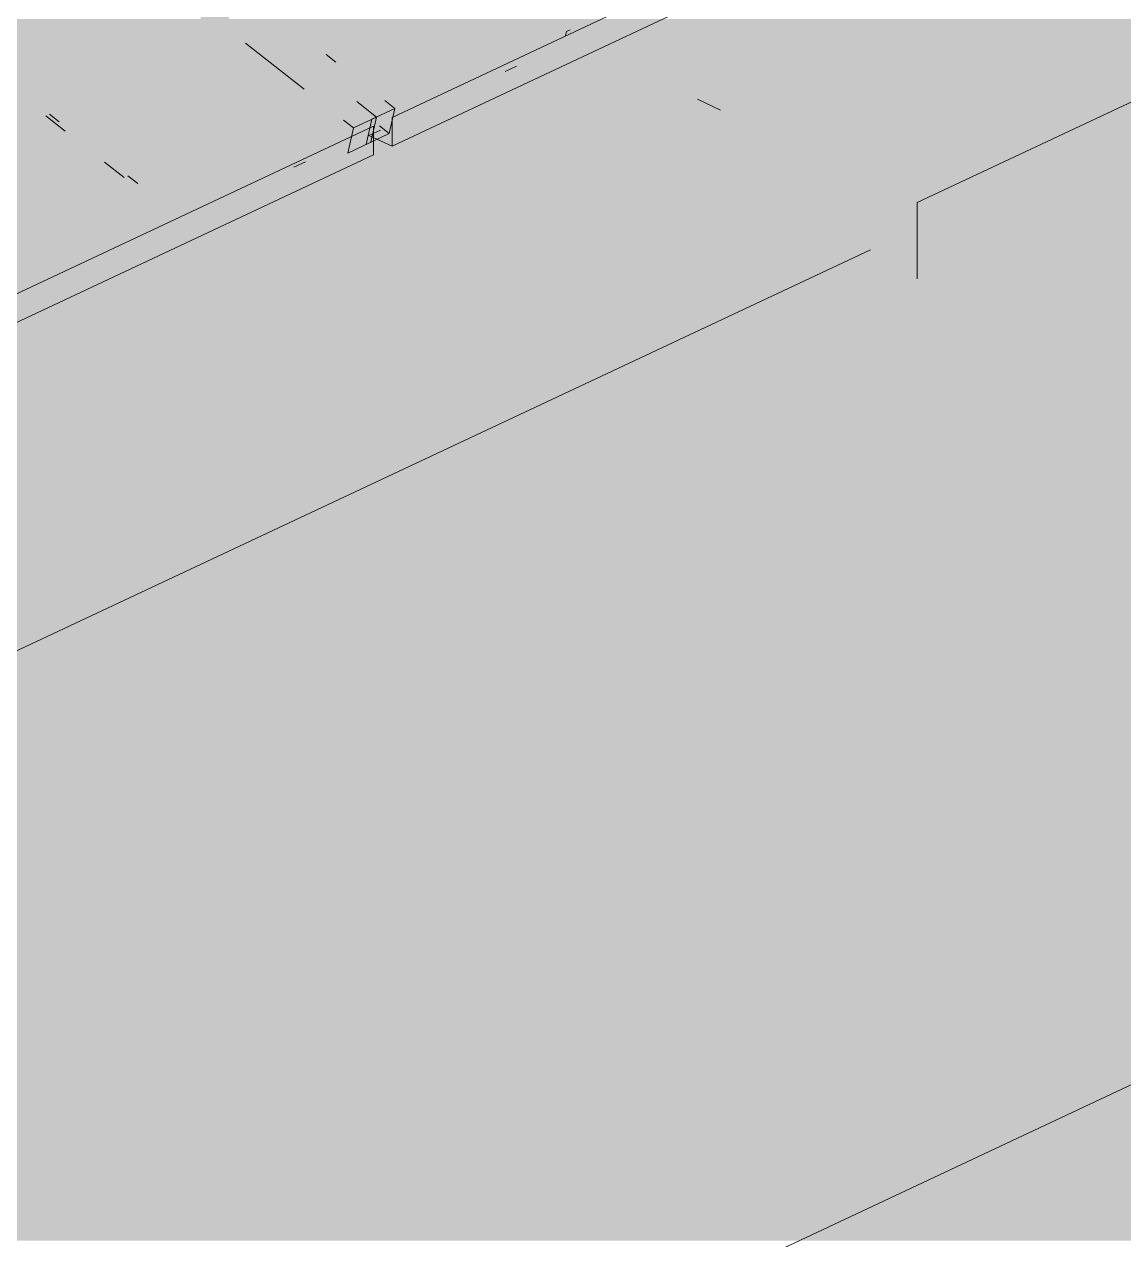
# Model space of a CAD drawing. Header units: millimetres. Extents: x 5 to 1315, y 5 to 292.
# Drawn here: x 1206.563 to 1210.294, y 80.497 to 84.62 of the extents above; entities that cross this region are included whole.
import ezdxf

# ---------------------------------------------------------------- set-up
doc = ezdxf.new("R2010")
doc.units = ezdxf.units.MM
doc.layers.add('EXISTING', color=7, linetype='Continuous')
doc.layers.add('IMAGES', color=7, linetype='Continuous')

# ---------------------------------------------------------------- blocks, each defined once
blk = doc.blocks.new('SHEET_03')
at = {"layer": 'EXISTING', "color": 250, "lineweight": 9}
for p, q in [((263.2288, 58.9151), (329.7311, 90.136)), ((307.8109, 84.3044), (311.6251, 86.095)), ((307.8109, 84.2069), (309.5446, 85.0208)), ((309.5931, 84.0162), (310.9669, 84.6611)), ((308.4028, 84.5958), (308.3998, 84.5821)), ((308.4153, 84.6017), (308.4028, 84.5958)), ((307.3133, 84.5568), (307.5133, 84.3999)), ((307.6205, 84.492), (307.5871, 84.5181)), ((308.1952, 84.4606), (308.2337, 84.4787)), ((308.8474, 84.3663), (308.9259, 84.3295)), ((307.758, 84.3057), (307.6913, 84.358)), ((307.8204, 84.335), (307.7424, 84.2984)), ((307.8204, 84.335), (307.7871, 84.3612)), ((307.8013, 84.2495), (307.8204, 84.335)), ((306.6357, 84.3097), (306.7024, 84.2573)), ((306.6815, 84.2894), (306.6482, 84.3155)), ((307.6466, 84.2952), (307.6799, 84.2691)), ((307.758, 84.3057), (307.6799, 84.2691)), ((307.7424, 84.2984), (307.7233, 84.2129)), ((307.7389, 84.2202), (307.758, 84.3057)), ((307.8109, 84.2069), (307.8109, 84.3044)), ((303.9342, 82.4844), (307.7484, 84.275)), ((307.6799, 84.2691), (307.6608, 84.1835)), ((307.7233, 84.2129), (307.8013, 84.2495)), ((307.7328, 84.2435), (307.7713, 84.2616)), ((307.7328, 84.2435), (307.8109, 84.2069)), ((307.7484, 84.275), (307.7484, 84.1776)), ((307.768, 84.2757), (307.8013, 84.2495)), ((307.6608, 84.1835), (307.7389, 84.2202)), ((303.9342, 82.3869), (307.7484, 84.1776)), ((306.8357, 84.1527), (306.9023, 84.1004)), ((307.4782, 84.1361), (307.5168, 84.1542)), ((306.9482, 84.0801), (306.9148, 84.1062)), ((309.5931, 84.0162), (309.5931, 83.7563)), ((302.8113, 80.7455), (309.4344, 83.8548))]:
    blk.add_line(p, q, dxfattribs=at)
at = {"layer": 'IMAGES', "color": 7}
for points in [[(307.1618, 84.5424), (307.2582, 84.5424), (307.1618, 84.7352), (307.2582, 84.7352)], [(306.4873, 84.5424), (306.5836, 84.5424), (306.4873, 84.6388), (306.5836, 84.6388)], [(306.5836, 84.5424), (306.9691, 84.5424), (306.5836, 84.6388), (306.9691, 84.6388)], [(306.9691, 84.5424), (307.0655, 84.5424), (306.9691, 84.6388), (307.0655, 84.6388)], [(307.0655, 84.5424), (307.1618, 84.5424), (307.0655, 84.6388), (307.1618, 84.6388)], [(307.2582, 84.5424), (307.3545, 84.5424), (307.2582, 84.6388), (307.3545, 84.6388)], [(307.3545, 84.446), (307.5473, 84.446), (307.3545, 84.6388), (307.5473, 84.6388)], [(307.5473, 84.5424), (307.6436, 84.5424), (307.5473, 84.6388), (307.6436, 84.6388)], [(307.6436, 84.5424), (307.74, 84.5424), (307.6436, 84.6388), (307.74, 84.6388)], [(307.74, 84.5424), (308.0291, 84.5424), (307.74, 84.6388), (308.0291, 84.6388)], [(308.0291, 84.5424), (308.1255, 84.5424), (308.0291, 84.6388), (308.1255, 84.6388)], [(308.1255, 84.5424), (308.2218, 84.5424), (308.1255, 84.6388), (308.2218, 84.6388)], [(308.2218, 84.5424), (308.3182, 84.5424), (308.2218, 84.6388), (308.3182, 84.6388)], [(308.3182, 84.5424), (308.4145, 84.5424), (308.3182, 84.6388), (308.4145, 84.6388)], [(308.4145, 84.5424), (308.5109, 84.5424), (308.4145, 84.6388), (308.5109, 84.6388)], [(308.5109, 84.5424), (311.1127, 84.5424), (308.5109, 84.6388), (311.1127, 84.6388)], [(306.4873, 84.446), (306.5836, 84.446), (306.4873, 84.5424), (306.5836, 84.5424)], [(306.5836, 84.446), (306.68, 84.446), (306.5836, 84.5424), (306.68, 84.5424)], [(306.68, 84.446), (307.0655, 84.446), (306.68, 84.5424), (307.0655, 84.5424)], [(307.0655, 84.446), (307.1618, 84.446), (307.0655, 84.5424), (307.1618, 84.5424)], [(307.1618, 84.446), (307.2582, 84.446), (307.1618, 84.5424), (307.2582, 84.5424)], [(307.2582, 84.446), (307.3545, 84.446), (307.2582, 84.5424), (307.3545, 84.5424)], [(307.5473, 84.446), (307.74, 84.446), (307.5473, 84.5424), (307.74, 84.5424)], [(307.74, 84.446), (307.9327, 84.446), (307.74, 84.5424), (307.9327, 84.5424)], [(307.9327, 84.446), (308.0291, 84.446), (307.9327, 84.5424), (308.0291, 84.5424)], [(308.0291, 84.446), (308.1255, 84.446), (308.0291, 84.5424), (308.1255, 84.5424)], [(308.1255, 84.446), (308.2218, 84.446), (308.1255, 84.5424), (308.2218, 84.5424)], [(308.2218, 84.446), (308.3182, 84.446), (308.2218, 84.5424), (308.3182, 84.5424)], [(308.3182, 84.446), (308.4145, 84.446), (308.3182, 84.5424), (308.4145, 84.5424)], [(308.4145, 84.446), (311.0164, 84.446), (308.4145, 84.5424), (311.0164, 84.5424)], [(306.4873, 84.3496), (306.68, 84.3496), (306.4873, 84.446), (306.68, 84.446)], [(306.68, 84.3496), (306.7764, 84.3496), (306.68, 84.446), (306.7764, 84.446)], [(306.7764, 84.3496), (307.1618, 84.3496), (306.7764, 84.446), (307.1618, 84.446)], [(307.1618, 84.3496), (307.2582, 84.3496), (307.1618, 84.446), (307.2582, 84.446)], [(307.2582, 84.3496), (307.3545, 84.3496), (307.2582, 84.446), (307.3545, 84.446)], [(307.3545, 84.3496), (307.4509, 84.3496), (307.3545, 84.446), (307.4509, 84.446)], [(307.4509, 84.3496), (307.5473, 84.3496), (307.4509, 84.446), (307.5473, 84.446)], [(307.5473, 84.3496), (307.6436, 84.3496), (307.5473, 84.446), (307.6436, 84.446)], [(307.6436, 84.3496), (307.74, 84.3496), (307.6436, 84.446), (307.74, 84.446)], [(307.74, 84.3496), (307.8364, 84.3496), (307.74, 84.446), (307.8364, 84.446)], [(307.8364, 84.2532), (307.9327, 84.2532), (307.8364, 84.446), (307.9327, 84.446)], [(307.9327, 84.3496), (308.0291, 84.3496), (307.9327, 84.446), (308.0291, 84.446)], [(308.0291, 84.3496), (308.2218, 84.3496), (308.0291, 84.446), (308.2218, 84.446)], [(308.2218, 84.3496), (311.0164, 84.3496), (308.2218, 84.446), (311.0164, 84.446)], [(306.4873, 84.2532), (306.5836, 84.2532), (306.4873, 84.3496), (306.5836, 84.3496)], [(306.5836, 84.2532), (306.7764, 84.2532), (306.5836, 84.3496), (306.7764, 84.3496)], [(306.7764, 84.2532), (306.8727, 84.2532), (306.7764, 84.3496), (306.8727, 84.3496)], [(306.8727, 84.2532), (307.2582, 84.2532), (306.8727, 84.3496), (307.2582, 84.3496)], [(307.2582, 84.2532), (307.4509, 84.2532), (307.2582, 84.3496), (307.4509, 84.3496)], [(307.4509, 84.2532), (307.5473, 84.2532), (307.4509, 84.3496), (307.5473, 84.3496)], [(307.5473, 84.2532), (307.6436, 84.2532), (307.5473, 84.3496), (307.6436, 84.3496)], [(307.6436, 84.2532), (307.8364, 84.2532), (307.6436, 84.3496), (307.8364, 84.3496)], [(307.9327, 84.2532), (308.0291, 84.2532), (307.9327, 84.3496), (308.0291, 84.3496)], [(308.0291, 84.2532), (308.1255, 84.2532), (308.0291, 84.3496), (308.1255, 84.3496)], [(308.1255, 84.2532), (308.2218, 84.2532), (308.1255, 84.3496), (308.2218, 84.3496)], [(308.2218, 84.2532), (308.3182, 84.2532), (308.2218, 84.3496), (308.3182, 84.3496)], [(308.3182, 84.2532), (308.4145, 84.2532), (308.3182, 84.3496), (308.4145, 84.3496)], [(308.4145, 84.2532), (310.8236, 84.2532), (308.4145, 84.3496), (310.8236, 84.3496)], [(306.4873, 84.1568), (306.5836, 84.1568), (306.4873, 84.2532), (306.5836, 84.2532)], [(306.5836, 84.1568), (306.68, 84.1568), (306.5836, 84.2532), (306.68, 84.2532)], [(306.68, 84.1568), (306.8727, 84.1568), (306.68, 84.2532), (306.8727, 84.2532)], [(306.8727, 84.1568), (306.9691, 84.1568), (306.8727, 84.2532), (306.9691, 84.2532)], [(306.9691, 84.1568), (307.0655, 84.1568), (306.9691, 84.2532), (307.0655, 84.2532)], [(307.0655, 84.1568), (307.1618, 84.1568), (307.0655, 84.2532), (307.1618, 84.2532)], [(307.1618, 84.1568), (307.2582, 84.1568), (307.1618, 84.2532), (307.2582, 84.2532)], [(307.2582, 84.1568), (307.4509, 84.1568), (307.2582, 84.2532), (307.4509, 84.2532)], [(307.4509, 84.1568), (307.5473, 84.1568), (307.4509, 84.2532), (307.5473, 84.2532)], [(307.5473, 84.1568), (307.6436, 84.1568), (307.5473, 84.2532), (307.6436, 84.2532)], [(307.6436, 84.1568), (307.74, 84.1568), (307.6436, 84.2532), (307.74, 84.2532)], [(307.74, 84.1568), (307.8364, 84.1568), (307.74, 84.2532), (307.8364, 84.2532)], [(307.8364, 84.1568), (307.9327, 84.1568), (307.8364, 84.2532), (307.9327, 84.2532)], [(307.9327, 84.1568), (308.0291, 84.1568), (307.9327, 84.2532), (308.0291, 84.2532)], [(308.0291, 84.1568), (308.1255, 84.1568), (308.0291, 84.2532), (308.1255, 84.2532)], [(308.1255, 84.1568), (308.2218, 84.1568), (308.1255, 84.2532), (308.2218, 84.2532)], [(308.2218, 84.1568), (308.3182, 84.1568), (308.2218, 84.2532), (308.3182, 84.2532)], [(308.3182, 84.1568), (308.4145, 84.1568), (308.3182, 84.2532), (308.4145, 84.2532)], [(308.4145, 84.1568), (308.5109, 84.1568), (308.4145, 84.2532), (308.5109, 84.2532)], [(308.5109, 84.1568), (308.6073, 84.1568), (308.5109, 84.2532), (308.6073, 84.2532)], [(308.6073, 84.1568), (310.6309, 84.1568), (308.6073, 84.2532), (310.6309, 84.2532)], [(306.1018, 84.0604), (306.68, 84.0604), (306.1018, 84.1568), (306.68, 84.1568)], [(306.68, 84.0604), (306.7764, 84.0604), (306.68, 84.1568), (306.7764, 84.1568)], [(306.7764, 84.0604), (306.8727, 84.0604), (306.7764, 84.1568), (306.8727, 84.1568)], [(306.8727, 84.0604), (306.9691, 84.0604), (306.8727, 84.1568), (306.9691, 84.1568)], [(306.9691, 84.0604), (307.0655, 84.0604), (306.9691, 84.1568), (307.0655, 84.1568)], [(307.0655, 84.0604), (307.1618, 84.0604), (307.0655, 84.1568), (307.1618, 84.1568)], [(307.1618, 84.0604), (307.2582, 84.0604), (307.1618, 84.1568), (307.2582, 84.1568)], [(307.2582, 84.0604), (307.3545, 84.0604), (307.2582, 84.1568), (307.3545, 84.1568)], [(307.3545, 84.0604), (307.5473, 84.0604), (307.3545, 84.1568), (307.5473, 84.1568)], [(307.5473, 84.0604), (307.74, 84.0604), (307.5473, 84.1568), (307.74, 84.1568)], [(307.74, 84.0604), (307.8364, 84.0604), (307.74, 84.1568), (307.8364, 84.1568)], [(307.8364, 84.0604), (307.9327, 84.0604), (307.8364, 84.1568), (307.9327, 84.1568)], [(307.9327, 84.0604), (308.1255, 84.0604), (307.9327, 84.1568), (308.1255, 84.1568)], [(308.1255, 84.0604), (308.2218, 84.0604), (308.1255, 84.1568), (308.2218, 84.1568)], [(308.2218, 84.0604), (308.3182, 84.0604), (308.2218, 84.1568), (308.3182, 84.1568)], [(308.3182, 84.0604), (308.4145, 84.0604), (308.3182, 84.1568), (308.4145, 84.1568)], [(308.4145, 84.0604), (308.6073, 84.0604), (308.4145, 84.1568), (308.6073, 84.1568)], [(308.6073, 84.0604), (308.8, 84.0604), (308.6073, 84.1568), (308.8, 84.1568)], [(308.8, 84.0604), (308.8964, 84.0604), (308.8, 84.1568), (308.8964, 84.1568)], [(308.8964, 84.0604), (310.3418, 84.0604), (308.8964, 84.1568), (310.3418, 84.1568)], [(306.2945, 83.964), (306.68, 83.964), (306.2945, 84.0604), (306.68, 84.0604)], [(306.68, 83.964), (306.7764, 83.964), (306.68, 84.0604), (306.7764, 84.0604)], [(306.7764, 83.964), (306.8727, 83.964), (306.7764, 84.0604), (306.8727, 84.0604)], [(306.8727, 83.964), (306.9691, 83.964), (306.8727, 84.0604), (306.9691, 84.0604)], [(306.9691, 83.964), (307.0655, 83.964), (306.9691, 84.0604), (307.0655, 84.0604)], [(307.0655, 83.964), (307.1618, 83.964), (307.0655, 84.0604), (307.1618, 84.0604)], [(307.1618, 83.964), (307.2582, 83.964), (307.1618, 84.0604), (307.2582, 84.0604)], [(307.2582, 83.964), (307.3545, 83.964), (307.2582, 84.0604), (307.3545, 84.0604)], [(307.3545, 83.964), (307.4509, 83.964), (307.3545, 84.0604), (307.4509, 84.0604)], [(307.4509, 83.964), (307.5473, 83.964), (307.4509, 84.0604), (307.5473, 84.0604)], [(307.5473, 83.964), (307.6436, 83.964), (307.5473, 84.0604), (307.6436, 84.0604)], [(307.6436, 83.964), (307.74, 83.964), (307.6436, 84.0604), (307.74, 84.0604)], [(307.74, 83.964), (307.9327, 83.964), (307.74, 84.0604), (307.9327, 84.0604)], [(307.9327, 83.964), (308.6073, 83.964), (307.9327, 84.0604), (308.6073, 84.0604)], [(308.6073, 83.964), (308.8, 83.964), (308.6073, 84.0604), (308.8, 84.0604)], [(308.8, 83.964), (308.8964, 83.964), (308.8, 84.0604), (308.8964, 84.0604)], [(308.8964, 83.964), (308.9927, 83.964), (308.8964, 84.0604), (308.9927, 84.0604)], [(308.9927, 83.964), (309.0891, 83.964), (308.9927, 84.0604), (309.0891, 84.0604)], [(309.0891, 83.964), (310.1491, 83.964), (309.0891, 84.0604), (310.1491, 84.0604)], [(310.1491, 83.964), (310.2455, 83.964), (310.1491, 84.0604), (310.2455, 84.0604)], [(310.2455, 83.964), (310.3418, 83.964), (310.2455, 84.0604), (310.3418, 84.0604)], [(306.4873, 83.8676), (306.7764, 83.8676), (306.4873, 83.964), (306.7764, 83.964)], [(306.7764, 83.8676), (306.8727, 83.8676), (306.7764, 83.964), (306.8727, 83.964)], [(306.8727, 83.8676), (307.0655, 83.8676), (306.8727, 83.964), (307.0655, 83.964)], [(307.0655, 83.7712), (307.1618, 83.7712), (307.0655, 83.964), (307.1618, 83.964)], [(307.1618, 83.8676), (307.2582, 83.8676), (307.1618, 83.964), (307.2582, 83.964)], [(307.2582, 83.8676), (307.3545, 83.8676), (307.2582, 83.964), (307.3545, 83.964)], [(307.3545, 83.8676), (307.4509, 83.8676), (307.3545, 83.964), (307.4509, 83.964)], [(307.4509, 83.8676), (307.74, 83.8676), (307.4509, 83.964), (307.74, 83.964)], [(307.74, 83.8676), (308.8, 83.8676), (307.74, 83.964), (308.8, 83.964)], [(308.8, 83.8676), (309.0891, 83.8676), (308.8, 83.964), (309.0891, 83.964)], [(309.0891, 83.8676), (309.1855, 83.8676), (309.0891, 83.964), (309.1855, 83.964)], [(309.1855, 83.8676), (309.9564, 83.8676), (309.1855, 83.964), (309.9564, 83.964)], [(309.9564, 83.8676), (310.1491, 83.8676), (309.9564, 83.964), (310.1491, 83.964)], [(310.1491, 83.8676), (310.2455, 83.8676), (310.1491, 83.964), (310.2455, 83.964)], [(310.2455, 83.8676), (310.3418, 83.8676), (310.2455, 83.964), (310.3418, 83.964)], [(306.4873, 83.7712), (306.5836, 83.7712), (306.4873, 83.8676), (306.5836, 83.8676)], [(306.5836, 83.7712), (306.68, 83.7712), (306.5836, 83.8676), (306.68, 83.8676)], [(306.68, 83.7712), (306.7764, 83.7712), (306.68, 83.8676), (306.7764, 83.8676)], [(306.7764, 83.7712), (306.8727, 83.7712), (306.7764, 83.8676), (306.8727, 83.8676)], [(306.8727, 83.7712), (307.0655, 83.7712), (306.8727, 83.8676), (307.0655, 83.8676)], [(307.1618, 83.7712), (307.2582, 83.7712), (307.1618, 83.8676), (307.2582, 83.8676)], [(307.2582, 83.7712), (307.3545, 83.7712), (307.2582, 83.8676), (307.3545, 83.8676)], [(307.3545, 83.7712), (307.4509, 83.7712), (307.3545, 83.8676), (307.4509, 83.8676)], [(307.4509, 83.7712), (308.7036, 83.7712), (307.4509, 83.8676), (308.7036, 83.8676)], [(308.7036, 83.7712), (308.8964, 83.7712), (308.7036, 83.8676), (308.8964, 83.8676)], [(308.8964, 83.7712), (308.9927, 83.7712), (308.8964, 83.8676), (308.9927, 83.8676)], [(308.9927, 83.7712), (309.0891, 83.7712), (308.9927, 83.8676), (309.0891, 83.8676)], [(309.0891, 83.7712), (309.1855, 83.7712), (309.0891, 83.8676), (309.1855, 83.8676)], [(309.1855, 83.7712), (309.7636, 83.7712), (309.1855, 83.8676), (309.7636, 83.8676)], [(309.7636, 83.7712), (309.86, 83.7712), (309.7636, 83.8676), (309.86, 83.8676)], [(309.86, 83.7712), (309.9564, 83.7712), (309.86, 83.8676), (309.9564, 83.8676)], [(309.9564, 83.6748), (310.0527, 83.6748), (309.9564, 83.8676), (310.0527, 83.8676)], [(310.0527, 83.7712), (310.1491, 83.7712), (310.0527, 83.8676), (310.1491, 83.8676)], [(310.1491, 83.7712), (310.2455, 83.7712), (310.1491, 83.8676), (310.2455, 83.8676)], [(310.2455, 83.7712), (314.0036, 83.7712), (310.2455, 83.8676), (314.0036, 83.8676)], [(306.4873, 83.6748), (306.5836, 83.6748), (306.4873, 83.7712), (306.5836, 83.7712)], [(306.5836, 83.6748), (306.68, 83.6748), (306.5836, 83.7712), (306.68, 83.7712)], [(306.68, 83.6748), (306.7764, 83.6748), (306.68, 83.7712), (306.7764, 83.7712)], [(306.7764, 83.6748), (306.8727, 83.6748), (306.7764, 83.7712), (306.8727, 83.7712)], [(306.8727, 83.6748), (306.9691, 83.6748), (306.8727, 83.7712), (306.9691, 83.7712)], [(306.9691, 83.6748), (307.0655, 83.6748), (306.9691, 83.7712), (307.0655, 83.7712)], [(307.0655, 83.6748), (307.1618, 83.6748), (307.0655, 83.7712), (307.1618, 83.7712)], [(307.1618, 83.6748), (307.2582, 83.6748), (307.1618, 83.7712), (307.2582, 83.7712)], [(307.2582, 83.6748), (307.3545, 83.6748), (307.2582, 83.7712), (307.3545, 83.7712)], [(307.3545, 83.6748), (308.6073, 83.6748), (307.3545, 83.7712), (308.6073, 83.7712)], [(308.6073, 83.6748), (308.7036, 83.6748), (308.6073, 83.7712), (308.7036, 83.7712)], [(308.7036, 83.6748), (308.8, 83.6748), (308.7036, 83.7712), (308.8, 83.7712)], [(308.8, 83.6748), (308.8964, 83.6748), (308.8, 83.7712), (308.8964, 83.7712)], [(308.8964, 83.6748), (308.9927, 83.6748), (308.8964, 83.7712), (308.9927, 83.7712)], [(308.9927, 83.6748), (309.2818, 83.6748), (308.9927, 83.7712), (309.2818, 83.7712)], [(309.2818, 83.6748), (309.3782, 83.6748), (309.2818, 83.7712), (309.3782, 83.7712)], [(309.3782, 83.6748), (309.5709, 83.6748), (309.3782, 83.7712), (309.5709, 83.7712)], [(309.5709, 83.6748), (309.7636, 83.6748), (309.5709, 83.7712), (309.7636, 83.7712)], [(309.7636, 83.6748), (309.86, 83.6748), (309.7636, 83.7712), (309.86, 83.7712)], [(309.86, 83.6748), (309.9564, 83.6748), (309.86, 83.7712), (309.9564, 83.7712)], [(310.0527, 83.6748), (313.9073, 83.6748), (310.0527, 83.7712), (313.9073, 83.7712)], [(306.4873, 83.5784), (306.68, 83.5784), (306.4873, 83.6748), (306.68, 83.6748)], [(306.68, 83.5784), (306.7764, 83.5784), (306.68, 83.6748), (306.7764, 83.6748)], [(306.7764, 83.5784), (306.8727, 83.5784), (306.7764, 83.6748), (306.8727, 83.6748)], [(306.8727, 83.5784), (307.0655, 83.5784), (306.8727, 83.6748), (307.0655, 83.6748)], [(307.0655, 83.5784), (308.3182, 83.5784), (307.0655, 83.6748), (308.3182, 83.6748)], [(308.3182, 83.5784), (308.5109, 83.5784), (308.3182, 83.6748), (308.5109, 83.6748)], [(308.5109, 83.5784), (308.6073, 83.5784), (308.5109, 83.6748), (308.6073, 83.6748)], [(308.6073, 83.5784), (308.7036, 83.5784), (308.6073, 83.6748), (308.7036, 83.6748)], [(308.7036, 83.5784), (308.8, 83.5784), (308.7036, 83.6748), (308.8, 83.6748)], [(308.8, 83.5784), (309.0891, 83.5784), (308.8, 83.6748), (309.0891, 83.6748)], [(309.0891, 83.5784), (309.1855, 83.5784), (309.0891, 83.6748), (309.1855, 83.6748)], [(309.1855, 83.5784), (309.2818, 83.5784), (309.1855, 83.6748), (309.2818, 83.6748)], [(309.2818, 83.5784), (309.3782, 83.5784), (309.2818, 83.6748), (309.3782, 83.6748)], [(309.3782, 83.5784), (309.7636, 83.5784), (309.3782, 83.6748), (309.7636, 83.6748)], [(309.7636, 83.5784), (309.86, 83.5784), (309.7636, 83.6748), (309.86, 83.6748)], [(309.86, 83.5784), (313.6182, 83.5784), (309.86, 83.6748), (313.6182, 83.6748)], [(306.3909, 83.482), (306.5836, 83.482), (306.3909, 83.5784), (306.5836, 83.5784)], [(306.5836, 83.482), (306.68, 83.482), (306.5836, 83.5784), (306.68, 83.5784)], [(306.68, 83.482), (306.7764, 83.482), (306.68, 83.5784), (306.7764, 83.5784)], [(306.7764, 83.482), (306.8727, 83.482), (306.7764, 83.5784), (306.8727, 83.5784)], [(306.8727, 83.482), (308.2218, 83.482), (306.8727, 83.5784), (308.2218, 83.5784)], [(308.2218, 83.482), (308.3182, 83.482), (308.2218, 83.5784), (308.3182, 83.5784)], [(308.3182, 83.482), (308.4145, 83.482), (308.3182, 83.5784), (308.4145, 83.5784)], [(308.4145, 83.482), (308.5109, 83.482), (308.4145, 83.5784), (308.5109, 83.5784)], [(308.5109, 83.482), (308.6073, 83.482), (308.5109, 83.5784), (308.6073, 83.5784)], [(308.6073, 83.482), (308.8, 83.482), (308.6073, 83.5784), (308.8, 83.5784)], [(308.8, 83.482), (308.9927, 83.482), (308.8, 83.5784), (308.9927, 83.5784)], [(308.9927, 83.482), (309.0891, 83.482), (308.9927, 83.5784), (309.0891, 83.5784)], [(309.0891, 83.482), (309.1855, 83.482), (309.0891, 83.5784), (309.1855, 83.5784)], [(309.1855, 83.482), (309.2818, 83.482), (309.1855, 83.5784), (309.2818, 83.5784)], [(309.2818, 83.482), (309.3782, 83.482), (309.2818, 83.5784), (309.3782, 83.5784)], [(309.3782, 83.482), (313.5218, 83.482), (309.3782, 83.5784), (313.5218, 83.5784)], [(306.4873, 83.3856), (306.68, 83.3856), (306.4873, 83.482), (306.68, 83.482)], [(306.68, 83.3856), (306.7764, 83.3856), (306.68, 83.482), (306.7764, 83.482)], [(306.7764, 83.3856), (307.8364, 83.3856), (306.7764, 83.482), (307.8364, 83.482)], [(307.8364, 83.3856), (307.9327, 83.3856), (307.8364, 83.482), (307.9327, 83.482)], [(307.9327, 83.3856), (308.1255, 83.3856), (307.9327, 83.482), (308.1255, 83.482)], [(308.1255, 83.3856), (308.2218, 83.3856), (308.1255, 83.482), (308.2218, 83.482)], [(308.2218, 83.3856), (308.3182, 83.3856), (308.2218, 83.482), (308.3182, 83.482)], [(308.3182, 83.3856), (308.4145, 83.3856), (308.3182, 83.482), (308.4145, 83.482)], [(308.4145, 83.3856), (308.7036, 83.3856), (308.4145, 83.482), (308.7036, 83.482)], [(308.7036, 83.3856), (308.8, 83.3856), (308.7036, 83.482), (308.8, 83.482)], [(308.8, 83.3856), (308.8964, 83.3856), (308.8, 83.482), (308.8964, 83.482)], [(308.8964, 83.3856), (309.0891, 83.3856), (308.8964, 83.482), (309.0891, 83.482)], [(309.0891, 83.3856), (309.1855, 83.3856), (309.0891, 83.482), (309.1855, 83.482)], [(309.1855, 83.3856), (313.3291, 83.3856), (309.1855, 83.482), (313.3291, 83.482)], [(306.4873, 83.2892), (307.74, 83.2892), (306.4873, 83.3856), (307.74, 83.3856)], [(307.74, 83.2892), (307.8364, 83.2892), (307.74, 83.3856), (307.8364, 83.3856)], [(307.8364, 83.2892), (307.9327, 83.2892), (307.8364, 83.3856), (307.9327, 83.3856)], [(307.9327, 83.2892), (308.0291, 83.2892), (307.9327, 83.3856), (308.0291, 83.3856)], [(308.0291, 83.2892), (308.2218, 83.2892), (308.0291, 83.3856), (308.2218, 83.3856)], [(308.2218, 83.2892), (308.4145, 83.2892), (308.2218, 83.3856), (308.4145, 83.3856)], [(308.4145, 83.2892), (308.5109, 83.2892), (308.4145, 83.3856), (308.5109, 83.3856)], [(308.5109, 83.2892), (308.6073, 83.2892), (308.5109, 83.3856), (308.6073, 83.3856)], [(308.6073, 83.2892), (308.7036, 83.2892), (308.6073, 83.3856), (308.7036, 83.3856)], [(308.7036, 83.2892), (308.8, 83.2892), (308.7036, 83.3856), (308.8, 83.3856)], [(308.8, 83.2892), (308.8964, 83.2892), (308.8, 83.3856), (308.8964, 83.3856)], [(308.8964, 83.2892), (313.1364, 83.2892), (308.8964, 83.3856), (313.1364, 83.3856)], [(306.2945, 83.1928), (307.4509, 83.1928), (306.2945, 83.2892), (307.4509, 83.2892)], [(307.4509, 83.1928), (307.5473, 83.1928), (307.4509, 83.2892), (307.5473, 83.2892)], [(307.5473, 83.1928), (307.74, 83.1928), (307.5473, 83.2892), (307.74, 83.2892)], [(307.74, 83.1928), (307.8364, 83.1928), (307.74, 83.2892), (307.8364, 83.2892)], [(307.8364, 83.1928), (307.9327, 83.1928), (307.8364, 83.2892), (307.9327, 83.2892)], [(307.9327, 83.1928), (308.2218, 83.1928), (307.9327, 83.2892), (308.2218, 83.2892)], [(308.2218, 83.1928), (308.3182, 83.1928), (308.2218, 83.2892), (308.3182, 83.2892)], [(308.3182, 83.1928), (308.4145, 83.1928), (308.3182, 83.2892), (308.4145, 83.2892)], [(308.4145, 83.1928), (308.5109, 83.1928), (308.4145, 83.2892), (308.5109, 83.2892)], [(308.5109, 83.1928), (308.7036, 83.1928), (308.5109, 83.2892), (308.7036, 83.2892)], [(308.7036, 83.1928), (308.8, 83.1928), (308.7036, 83.2892), (308.8, 83.2892)], [(308.8, 83.1928), (312.7509, 83.1928), (308.8, 83.2892), (312.7509, 83.2892)], [(306.0055, 83.0964), (307.3545, 83.0964), (306.0055, 83.1928), (307.3545, 83.1928)], [(307.3545, 83.0964), (307.4509, 83.0964), (307.3545, 83.1928), (307.4509, 83.1928)], [(307.4509, 83.0964), (307.5473, 83.0964), (307.4509, 83.1928), (307.5473, 83.1928)], [(307.5473, 83.0964), (307.6436, 83.0964), (307.5473, 83.1928), (307.6436, 83.1928)], [(307.6436, 83.0964), (307.74, 83.0964), (307.6436, 83.1928), (307.74, 83.1928)], [(307.74, 83.0964), (308.0291, 83.0964), (307.74, 83.1928), (308.0291, 83.1928)], [(308.0291, 83.0964), (308.1255, 83.0964), (308.0291, 83.1928), (308.1255, 83.1928)], [(308.1255, 83.0964), (308.2218, 83.0964), (308.1255, 83.1928), (308.2218, 83.1928)], [(308.2218, 83.0964), (308.3182, 83.0964), (308.2218, 83.1928), (308.3182, 83.1928)], [(308.3182, 83.0964), (308.4145, 83.0964), (308.3182, 83.1928), (308.4145, 83.1928)], [(308.4145, 83.0964), (308.5109, 83.0964), (308.4145, 83.1928), (308.5109, 83.1928)], [(308.5109, 83.0964), (312.6545, 83.0964), (308.5109, 83.1928), (312.6545, 83.1928)], [(305.9091, 83), (307.1618, 83), (305.9091, 83.0964), (307.1618, 83.0964)], [(307.1618, 83), (307.3545, 83), (307.1618, 83.0964), (307.3545, 83.0964)], [(307.3545, 83), (307.4509, 83), (307.3545, 83.0964), (307.4509, 83.0964)], [(307.4509, 83), (307.5473, 83), (307.4509, 83.0964), (307.5473, 83.0964)], [(307.5473, 83), (307.8364, 83), (307.5473, 83.0964), (307.8364, 83.0964)], [(307.8364, 83), (307.9327, 83), (307.8364, 83.0964), (307.9327, 83.0964)], [(307.9327, 83), (308.0291, 83), (307.9327, 83.0964), (308.0291, 83.0964)], [(308.0291, 83), (308.1255, 83), (308.0291, 83.0964), (308.1255, 83.0964)], [(308.1255, 83), (308.3182, 83), (308.1255, 83.0964), (308.3182, 83.0964)], [(308.3182, 83), (312.4618, 83), (308.3182, 83.0964), (312.4618, 83.0964)], [(305.62, 82.9036), (306.8727, 82.9036), (305.62, 83), (306.8727, 83)], [(306.8727, 82.9036), (307.1618, 82.9036), (306.8727, 83), (307.1618, 83)], [(307.1618, 82.9036), (307.2582, 82.9036), (307.1618, 83), (307.2582, 83)], [(307.2582, 82.9036), (307.3545, 82.9036), (307.2582, 83), (307.3545, 83)], [(307.3545, 82.9036), (307.6436, 82.9036), (307.3545, 83), (307.6436, 83)], [(307.6436, 82.9036), (307.74, 82.9036), (307.6436, 83), (307.74, 83)], [(307.74, 82.9036), (307.8364, 82.9036), (307.74, 83), (307.8364, 83)], [(307.8364, 82.9036), (307.9327, 82.9036), (307.8364, 83), (307.9327, 83)], [(307.9327, 82.9036), (308.0291, 82.9036), (307.9327, 83), (308.0291, 83)], [(308.0291, 82.9036), (312.1727, 82.9036), (308.0291, 83), (312.1727, 83)], [(305.4273, 82.8072), (306.68, 82.8072), (305.4273, 82.9036), (306.68, 82.9036)], [(306.68, 82.8072), (306.8727, 82.8072), (306.68, 82.9036), (306.8727, 82.9036)], [(306.8727, 82.8072), (307.0655, 82.8072), (306.8727, 82.9036), (307.0655, 82.9036)], [(307.0655, 82.8072), (307.1618, 82.8072), (307.0655, 82.9036), (307.1618, 82.9036)], [(307.1618, 82.8072), (307.3545, 82.8072), (307.1618, 82.9036), (307.3545, 82.9036)], [(307.3545, 82.8072), (307.4509, 82.8072), (307.3545, 82.9036), (307.4509, 82.9036)], [(307.4509, 82.8072), (307.5473, 82.8072), (307.4509, 82.9036), (307.5473, 82.9036)], [(307.5473, 82.8072), (307.6436, 82.8072), (307.5473, 82.9036), (307.6436, 82.9036)], [(307.6436, 82.8072), (307.74, 82.8072), (307.6436, 82.9036), (307.74, 82.9036)], [(307.74, 82.8072), (307.9327, 82.8072), (307.74, 82.9036), (307.9327, 82.9036)], [(307.9327, 82.8072), (312.1727, 82.8072), (307.9327, 82.9036), (312.1727, 82.9036)], [(306.4873, 82.7108), (306.68, 82.7108), (306.4873, 82.8072), (306.68, 82.8072)], [(306.68, 82.7108), (306.7764, 82.7108), (306.68, 82.8072), (306.7764, 82.8072)], [(306.7764, 82.7108), (306.8727, 82.7108), (306.7764, 82.8072), (306.8727, 82.8072)], [(306.8727, 82.7108), (307.2582, 82.7108), (306.8727, 82.8072), (307.2582, 82.8072)], [(307.2582, 82.7108), (307.3545, 82.7108), (307.2582, 82.8072), (307.3545, 82.8072)], [(307.3545, 82.7108), (307.4509, 82.7108), (307.3545, 82.8072), (307.4509, 82.8072)], [(307.4509, 82.7108), (307.5473, 82.7108), (307.4509, 82.8072), (307.5473, 82.8072)], [(307.5473, 82.7108), (307.6436, 82.7108), (307.5473, 82.8072), (307.6436, 82.8072)], [(307.6436, 82.7108), (311.98, 82.7108), (307.6436, 82.8072), (311.98, 82.8072)], [(306.4873, 82.6144), (306.5836, 82.6144), (306.4873, 82.7108), (306.5836, 82.7108)], [(306.5836, 82.6144), (306.68, 82.6144), (306.5836, 82.7108), (306.68, 82.7108)], [(306.68, 82.6144), (306.9691, 82.6144), (306.68, 82.7108), (306.9691, 82.7108)], [(306.9691, 82.6144), (307.0655, 82.6144), (306.9691, 82.7108), (307.0655, 82.7108)], [(307.0655, 82.6144), (307.1618, 82.6144), (307.0655, 82.7108), (307.1618, 82.7108)], [(307.1618, 82.6144), (307.2582, 82.6144), (307.1618, 82.7108), (307.2582, 82.7108)], [(307.2582, 82.6144), (307.3545, 82.6144), (307.2582, 82.7108), (307.3545, 82.7108)], [(307.3545, 82.6144), (307.4509, 82.6144), (307.3545, 82.7108), (307.4509, 82.7108)], [(307.4509, 82.6144), (311.5945, 82.6144), (307.4509, 82.7108), (311.5945, 82.7108)], [(306.4873, 82.518), (306.8727, 82.518), (306.4873, 82.6144), (306.8727, 82.6144)], [(306.8727, 82.518), (306.9691, 82.518), (306.8727, 82.6144), (306.9691, 82.6144)], [(306.9691, 82.518), (307.0655, 82.518), (306.9691, 82.6144), (307.0655, 82.6144)], [(307.0655, 82.518), (307.2582, 82.518), (307.0655, 82.6144), (307.2582, 82.6144)], [(307.2582, 82.518), (311.4982, 82.518), (307.2582, 82.6144), (311.4982, 82.6144)], [(306.3909, 82.4216), (306.5836, 82.4216), (306.3909, 82.518), (306.5836, 82.518)], [(306.5836, 82.4216), (306.68, 82.4216), (306.5836, 82.518), (306.68, 82.518)], [(306.68, 82.4216), (306.7764, 82.4216), (306.68, 82.518), (306.7764, 82.518)], [(306.7764, 82.4216), (306.8727, 82.4216), (306.7764, 82.518), (306.8727, 82.518)], [(306.8727, 82.4216), (307.0655, 82.4216), (306.8727, 82.518), (307.0655, 82.518)], [(307.0655, 82.4216), (311.3055, 82.4216), (307.0655, 82.518), (311.3055, 82.518)], [(306.4873, 82.3252), (306.5836, 82.3252), (306.4873, 82.4216), (306.5836, 82.4216)], [(306.5836, 82.3252), (306.68, 82.3252), (306.5836, 82.4216), (306.68, 82.4216)], [(306.68, 82.3252), (306.7764, 82.3252), (306.68, 82.4216), (306.7764, 82.4216)], [(306.7764, 82.3252), (306.8727, 82.3252), (306.7764, 82.4216), (306.8727, 82.4216)], [(306.8727, 82.3252), (311.1127, 82.3252), (306.8727, 82.4216), (311.1127, 82.4216)], [(306.4873, 82.2288), (306.5836, 82.2288), (306.4873, 82.3252), (306.5836, 82.3252)], [(306.5836, 82.2288), (310.8236, 82.2288), (306.5836, 82.3252), (310.8236, 82.3252)], [(306.4873, 82.1324), (310.6309, 82.1324), (306.4873, 82.2288), (310.6309, 82.2288)], [(306.2945, 82.036), (310.3418, 82.036), (306.2945, 82.1324), (310.3418, 82.1324)], [(306.0055, 81.9396), (310.2455, 81.9396), (306.0055, 82.036), (310.2455, 82.036)], [(310.2455, 81.9396), (310.3418, 81.9396), (310.2455, 82.036), (310.3418, 82.036)], [(305.9091, 81.8432), (309.9564, 81.8432), (305.9091, 81.9396), (309.9564, 81.9396)], [(309.9564, 81.8432), (310.0527, 81.8432), (309.9564, 81.9396), (310.0527, 81.9396)], [(310.0527, 81.8432), (310.2455, 81.8432), (310.0527, 81.9396), (310.2455, 81.9396)], [(310.2455, 81.8432), (310.3418, 81.8432), (310.2455, 81.9396), (310.3418, 81.9396)], [(305.62, 81.7468), (309.7636, 81.7468), (305.62, 81.8432), (309.7636, 81.8432)], [(309.7636, 81.7468), (309.86, 81.7468), (309.7636, 81.8432), (309.86, 81.8432)], [(309.86, 81.7468), (309.9564, 81.7468), (309.86, 81.8432), (309.9564, 81.8432)], [(309.9564, 81.7468), (310.0527, 81.7468), (309.9564, 81.8432), (310.0527, 81.8432)], [(310.0527, 81.7468), (310.1491, 81.7468), (310.0527, 81.8432), (310.1491, 81.8432)], [(310.1491, 81.7468), (310.2455, 81.7468), (310.1491, 81.8432), (310.2455, 81.8432)], [(310.2455, 81.7468), (310.3418, 81.7468), (310.2455, 81.8432), (310.3418, 81.8432)], [(305.4273, 81.6504), (309.5709, 81.6504), (305.4273, 81.7468), (309.5709, 81.7468)], [(309.5709, 81.6504), (309.6673, 81.6504), (309.5709, 81.7468), (309.6673, 81.7468)], [(309.6673, 81.6504), (309.7636, 81.6504), (309.6673, 81.7468), (309.7636, 81.7468)], [(309.7636, 81.6504), (309.86, 81.6504), (309.7636, 81.7468), (309.86, 81.7468)], [(309.86, 81.6504), (309.9564, 81.6504), (309.86, 81.7468), (309.9564, 81.7468)], [(309.9564, 81.6504), (310.0527, 81.6504), (309.9564, 81.7468), (310.0527, 81.7468)], [(310.0527, 81.6504), (310.2455, 81.6504), (310.0527, 81.7468), (310.2455, 81.7468)], [(310.2455, 81.6504), (311.4018, 81.6504), (310.2455, 81.7468), (311.4018, 81.7468)], [(305.1382, 81.554), (309.5709, 81.554), (305.1382, 81.6504), (309.5709, 81.6504)], [(309.5709, 81.554), (309.6673, 81.554), (309.5709, 81.6504), (309.6673, 81.6504)], [(309.6673, 81.554), (309.7636, 81.554), (309.6673, 81.6504), (309.7636, 81.6504)], [(309.7636, 81.554), (309.86, 81.554), (309.7636, 81.6504), (309.86, 81.6504)], [(309.86, 81.554), (309.9564, 81.554), (309.86, 81.6504), (309.9564, 81.6504)], [(309.9564, 81.554), (310.0527, 81.554), (309.9564, 81.6504), (310.0527, 81.6504)], [(310.0527, 81.554), (311.2091, 81.554), (310.0527, 81.6504), (311.2091, 81.6504)], [(305.0418, 81.4576), (309.1855, 81.4576), (305.0418, 81.554), (309.1855, 81.554)], [(309.1855, 81.4576), (309.2818, 81.4576), (309.1855, 81.554), (309.2818, 81.554)], [(309.2818, 81.4576), (309.3782, 81.4576), (309.2818, 81.554), (309.3782, 81.554)], [(309.3782, 81.4576), (309.4745, 81.4576), (309.3782, 81.554), (309.4745, 81.554)], [(309.4745, 81.4576), (309.5709, 81.4576), (309.4745, 81.554), (309.5709, 81.554)], [(309.5709, 81.4576), (309.6673, 81.4576), (309.5709, 81.554), (309.6673, 81.554)], [(309.6673, 81.4576), (309.7636, 81.4576), (309.6673, 81.554), (309.7636, 81.554)], [(309.7636, 81.4576), (309.86, 81.4576), (309.7636, 81.554), (309.86, 81.554)], [(309.86, 81.4576), (311.1127, 81.4576), (309.86, 81.554), (311.1127, 81.554)], [(304.7527, 81.3612), (309.0891, 81.3612), (304.7527, 81.4576), (309.0891, 81.4576)], [(309.0891, 81.3612), (309.1855, 81.3612), (309.0891, 81.4576), (309.1855, 81.4576)], [(309.1855, 81.3612), (309.2818, 81.3612), (309.1855, 81.4576), (309.2818, 81.4576)], [(309.2818, 81.3612), (309.3782, 81.3612), (309.2818, 81.4576), (309.3782, 81.4576)], [(309.3782, 81.3612), (309.4745, 81.3612), (309.3782, 81.4576), (309.4745, 81.4576)], [(309.4745, 81.3612), (310.8236, 81.3612), (309.4745, 81.4576), (310.8236, 81.4576)], [(304.56, 81.2648), (308.8, 81.2648), (304.56, 81.3612), (308.8, 81.3612)], [(308.8, 81.2648), (308.8964, 81.2648), (308.8, 81.3612), (308.8964, 81.3612)], [(308.8964, 81.2648), (308.9927, 81.2648), (308.8964, 81.3612), (308.9927, 81.3612)], [(308.9927, 81.2648), (309.0891, 81.2648), (308.9927, 81.3612), (309.0891, 81.3612)], [(309.0891, 81.2648), (309.1855, 81.2648), (309.0891, 81.3612), (309.1855, 81.3612)], [(309.1855, 81.2648), (309.2818, 81.2648), (309.1855, 81.3612), (309.2818, 81.3612)], [(309.2818, 81.2648), (309.3782, 81.2648), (309.2818, 81.3612), (309.3782, 81.3612)], [(309.3782, 81.2648), (310.6309, 81.2648), (309.3782, 81.3612), (310.6309, 81.3612)], [(304.4636, 81.1684), (308.5109, 81.1684), (304.4636, 81.2648), (308.5109, 81.2648)], [(308.5109, 81.1684), (308.7036, 81.1684), (308.5109, 81.2648), (308.7036, 81.2648)], [(308.7036, 81.1684), (308.8, 81.1684), (308.7036, 81.2648), (308.8, 81.2648)], [(308.8, 81.1684), (308.9927, 81.1684), (308.8, 81.2648), (308.9927, 81.2648)], [(308.9927, 81.1684), (309.0891, 81.1684), (308.9927, 81.2648), (309.0891, 81.2648)], [(309.0891, 81.1684), (309.1855, 81.1684), (309.0891, 81.2648), (309.1855, 81.2648)], [(309.1855, 81.1684), (309.2818, 81.1684), (309.1855, 81.2648), (309.2818, 81.2648)], [(309.2818, 81.1684), (310.3418, 81.1684), (309.2818, 81.2648), (310.3418, 81.2648)], [(304.1745, 81.072), (308.5109, 81.072), (304.1745, 81.1684), (308.5109, 81.1684)], [(308.5109, 81.072), (308.6073, 81.072), (308.5109, 81.1684), (308.6073, 81.1684)], [(308.6073, 81.072), (308.7036, 81.072), (308.6073, 81.1684), (308.7036, 81.1684)], [(308.7036, 81.072), (308.8, 81.072), (308.7036, 81.1684), (308.8, 81.1684)], [(308.8, 81.072), (308.9927, 81.072), (308.8, 81.1684), (308.9927, 81.1684)], [(308.9927, 81.072), (310.1491, 81.072), (308.9927, 81.1684), (310.1491, 81.1684)], [(310.1491, 81.072), (310.2455, 81.072), (310.1491, 81.1684), (310.2455, 81.1684)], [(310.2455, 81.072), (310.3418, 81.072), (310.2455, 81.1684), (310.3418, 81.1684)], [(303.9818, 80.9756), (308.2218, 80.9756), (303.9818, 81.072), (308.2218, 81.072)], [(308.2218, 80.9756), (308.3182, 80.9756), (308.2218, 81.072), (308.3182, 81.072)], [(308.3182, 80.9756), (308.4145, 80.9756), (308.3182, 81.072), (308.4145, 81.072)], [(308.4145, 80.9756), (308.5109, 80.9756), (308.4145, 81.072), (308.5109, 81.072)], [(308.5109, 80.9756), (308.6073, 80.9756), (308.5109, 81.072), (308.6073, 81.072)], [(308.6073, 80.9756), (309.9564, 80.9756), (308.6073, 81.072), (309.9564, 81.072)], [(309.9564, 80.9756), (310.0527, 80.9756), (309.9564, 81.072), (310.0527, 81.072)], [(310.0527, 80.9756), (310.1491, 80.9756), (310.0527, 81.072), (310.1491, 81.072)], [(310.1491, 80.9756), (310.2455, 80.9756), (310.1491, 81.072), (310.2455, 81.072)], [(310.2455, 80.8792), (310.3418, 80.8792), (310.2455, 81.072), (310.3418, 81.072)], [(303.7891, 80.8792), (307.9327, 80.8792), (303.7891, 80.9756), (307.9327, 80.9756)], [(307.9327, 80.8792), (308.0291, 80.8792), (307.9327, 80.9756), (308.0291, 80.9756)], [(308.0291, 80.8792), (308.2218, 80.8792), (308.0291, 80.9756), (308.2218, 80.9756)], [(308.2218, 80.8792), (308.3182, 80.8792), (308.2218, 80.9756), (308.3182, 80.9756)], [(308.3182, 80.8792), (308.4145, 80.8792), (308.3182, 80.9756), (308.4145, 80.9756)], [(308.4145, 80.8792), (308.5109, 80.8792), (308.4145, 80.9756), (308.5109, 80.9756)], [(308.5109, 80.8792), (309.7636, 80.8792), (308.5109, 80.9756), (309.7636, 80.9756)], [(309.7636, 80.8792), (309.86, 80.8792), (309.7636, 80.9756), (309.86, 80.9756)], [(309.86, 80.8792), (309.9564, 80.8792), (309.86, 80.9756), (309.9564, 80.9756)], [(309.9564, 80.8792), (310.0527, 80.8792), (309.9564, 80.9756), (310.0527, 80.9756)], [(310.0527, 80.8792), (310.1491, 80.8792), (310.0527, 80.9756), (310.1491, 80.9756)], [(310.1491, 80.8792), (310.2455, 80.8792), (310.1491, 80.9756), (310.2455, 80.9756)], [(303.5964, 80.7827), (307.8364, 80.7827), (303.5964, 80.8792), (307.8364, 80.8792)], [(307.8364, 80.7827), (307.9327, 80.7827), (307.8364, 80.8792), (307.9327, 80.8792)], [(307.9327, 80.7827), (308.1255, 80.7827), (307.9327, 80.8792), (308.1255, 80.8792)], [(308.1255, 80.7827), (308.2218, 80.7827), (308.1255, 80.8792), (308.2218, 80.8792)], [(308.2218, 80.7827), (308.3182, 80.7827), (308.2218, 80.8792), (308.3182, 80.8792)], [(308.3182, 80.7827), (309.5709, 80.7827), (308.3182, 80.8792), (309.5709, 80.8792)], [(309.5709, 80.7827), (309.6673, 80.7827), (309.5709, 80.8792), (309.6673, 80.8792)], [(309.6673, 80.7827), (309.7636, 80.7827), (309.6673, 80.8792), (309.7636, 80.8792)], [(309.7636, 80.7827), (309.86, 80.7827), (309.7636, 80.8792), (309.86, 80.8792)], [(309.86, 80.7827), (309.9564, 80.7827), (309.86, 80.8792), (309.9564, 80.8792)], [(309.9564, 80.7827), (310.0527, 80.7827), (309.9564, 80.8792), (310.0527, 80.8792)], [(310.0527, 80.7827), (310.1491, 80.7827), (310.0527, 80.8792), (310.1491, 80.8792)], [(310.1491, 80.7827), (310.2455, 80.7827), (310.1491, 80.8792), (310.2455, 80.8792)], [(310.2455, 80.7827), (310.4382, 80.7827), (310.2455, 80.8792), (310.4382, 80.8792)], [(303.4036, 80.6863), (307.4509, 80.6863), (303.4036, 80.7827), (307.4509, 80.7827)], [(307.4509, 80.6863), (307.5473, 80.6863), (307.4509, 80.7827), (307.5473, 80.7827)], [(307.5473, 80.6863), (307.74, 80.6863), (307.5473, 80.7827), (307.74, 80.7827)], [(307.74, 80.6863), (307.8364, 80.6863), (307.74, 80.7827), (307.8364, 80.7827)], [(307.8364, 80.6863), (307.9327, 80.6863), (307.8364, 80.7827), (307.9327, 80.7827)], [(307.9327, 80.6863), (308.0291, 80.6863), (307.9327, 80.7827), (308.0291, 80.7827)], [(308.0291, 80.6863), (308.2218, 80.6863), (308.0291, 80.7827), (308.2218, 80.7827)], [(308.2218, 80.6863), (309.3782, 80.6863), (308.2218, 80.7827), (309.3782, 80.7827)], [(309.3782, 80.6863), (309.5709, 80.6863), (309.3782, 80.7827), (309.5709, 80.7827)], [(309.5709, 80.6863), (309.6673, 80.6863), (309.5709, 80.7827), (309.6673, 80.7827)], [(309.6673, 80.6863), (310.0527, 80.6863), (309.6673, 80.7827), (310.0527, 80.7827)], [(310.0527, 80.6863), (310.1491, 80.6863), (310.0527, 80.7827), (310.1491, 80.7827)], [(310.1491, 80.6863), (311.8836, 80.6863), (310.1491, 80.7827), (311.8836, 80.7827)], [(303.1145, 80.5899), (307.2582, 80.5899), (303.1145, 80.6863), (307.2582, 80.6863)], [(307.2582, 80.5899), (307.3545, 80.5899), (307.2582, 80.6863), (307.3545, 80.6863)], [(307.3545, 80.5899), (307.4509, 80.5899), (307.3545, 80.6863), (307.4509, 80.6863)], [(307.4509, 80.5899), (307.5473, 80.5899), (307.4509, 80.6863), (307.5473, 80.6863)], [(307.5473, 80.5899), (307.6436, 80.5899), (307.5473, 80.6863), (307.6436, 80.6863)], [(307.6436, 80.5899), (307.8364, 80.5899), (307.6436, 80.6863), (307.8364, 80.6863)], [(307.8364, 80.5899), (307.9327, 80.5899), (307.8364, 80.6863), (307.9327, 80.6863)], [(307.9327, 80.5899), (308.0291, 80.5899), (307.9327, 80.6863), (308.0291, 80.6863)], [(308.0291, 80.5899), (309.1855, 80.5899), (308.0291, 80.6863), (309.1855, 80.6863)], [(309.1855, 80.5899), (309.2818, 80.5899), (309.1855, 80.6863), (309.2818, 80.6863)], [(309.2818, 80.5899), (309.3782, 80.5899), (309.2818, 80.6863), (309.3782, 80.6863)], [(309.3782, 80.5899), (309.4745, 80.5899), (309.3782, 80.6863), (309.4745, 80.6863)], [(309.4745, 80.5899), (309.5709, 80.5899), (309.4745, 80.6863), (309.5709, 80.6863)], [(309.5709, 80.5899), (309.6673, 80.5899), (309.5709, 80.6863), (309.6673, 80.6863)], [(309.6673, 80.5899), (309.7636, 80.5899), (309.6673, 80.6863), (309.7636, 80.6863)], [(309.7636, 80.5899), (309.86, 80.5899), (309.7636, 80.6863), (309.86, 80.6863)], [(309.86, 80.5899), (310.0527, 80.5899), (309.86, 80.6863), (310.0527, 80.6863)], [(310.0527, 80.5899), (311.6909, 80.5899), (310.0527, 80.6863), (311.6909, 80.6863)], [(303.0182, 80.4935), (307.0655, 80.4935), (303.0182, 80.5899), (307.0655, 80.5899)], [(307.0655, 80.4935), (307.1618, 80.4935), (307.0655, 80.5899), (307.1618, 80.5899)], [(307.1618, 80.4935), (307.2582, 80.4935), (307.1618, 80.5899), (307.2582, 80.5899)], [(307.2582, 80.4935), (307.3545, 80.4935), (307.2582, 80.5899), (307.3545, 80.5899)], [(307.3545, 80.4935), (307.5473, 80.4935), (307.3545, 80.5899), (307.5473, 80.5899)], [(307.5473, 80.4935), (307.6436, 80.4935), (307.5473, 80.5899), (307.6436, 80.5899)], [(307.6436, 80.4935), (307.74, 80.4935), (307.6436, 80.5899), (307.74, 80.5899)], [(307.74, 80.4935), (308.8964, 80.4935), (307.74, 80.5899), (308.8964, 80.5899)], [(308.8964, 80.4935), (308.9927, 80.4935), (308.8964, 80.5899), (308.9927, 80.5899)], [(308.9927, 80.4935), (309.0891, 80.4935), (308.9927, 80.5899), (309.0891, 80.5899)], [(309.0891, 80.4935), (309.1855, 80.4935), (309.0891, 80.5899), (309.1855, 80.5899)], [(309.1855, 80.4935), (309.2818, 80.4935), (309.1855, 80.5899), (309.2818, 80.5899)], [(309.2818, 80.4935), (309.5709, 80.4935), (309.2818, 80.5899), (309.5709, 80.5899)], [(309.5709, 80.4935), (309.7636, 80.4935), (309.5709, 80.5899), (309.7636, 80.5899)], [(309.7636, 80.4935), (311.4982, 80.4935), (309.7636, 80.5899), (311.4982, 80.5899)]]:
    blk.add_solid(points, dxfattribs=at)

msp = doc.modelspace()

# ---------------------------------------------------------------- block references
msp.add_blockref('SHEET_03', (900, 0))

doc.saveas('drawing.dxf')
